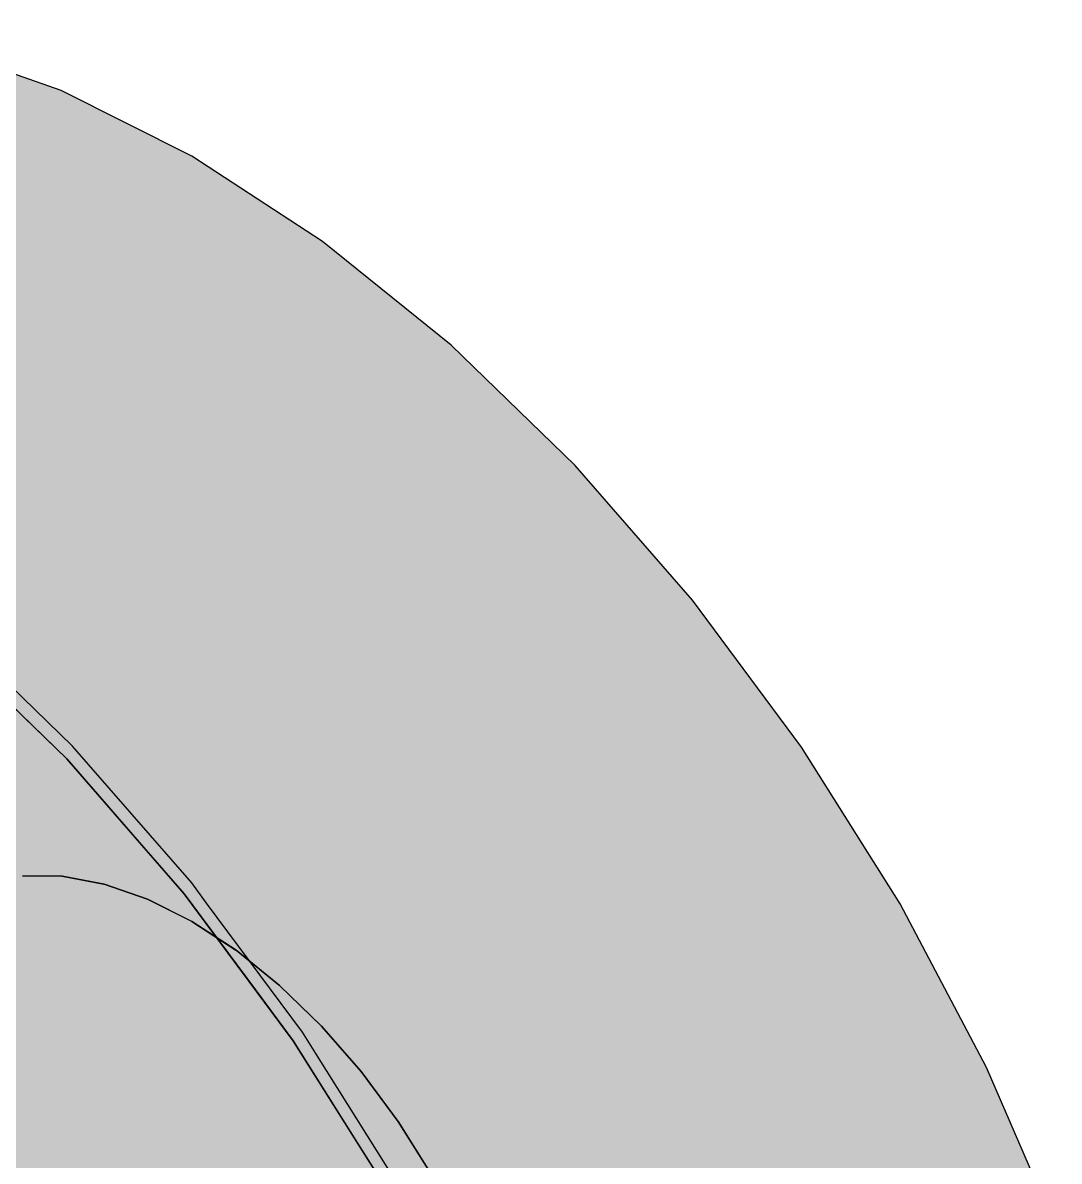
# Model space of a CAD drawing. Extents: x 0 to 420, y 0 to 297.
# Drawn here: x 298.11 to 317.58, y 222.81 to 244.18 of the extents above; entities that cross this region are included whole.
import ezdxf

# ---------------------------------------------------------------- set-up
doc = ezdxf.new("R2010")
doc.units = 0
doc.layers.add('SOMBRA', color=8, linetype='CONTINUOUS')
doc.layers.add('VISIBLE', color=7, linetype='CONTINUOUS')

msp = doc.modelspace()

# ---------------------------------------------------------------- linework, layer by layer
at = {"layer": 'SOMBRA', "color": 253}
for points in [[(297.7483, 229.0853), (294.0907, 244.1821), (298.7222, 228.5968)], [(298.7222, 228.5968), (294.0907, 244.1821), (296.4204, 243.7502)], [(298.7222, 228.5968), (296.4204, 243.7502), (299.6128, 228.15)], [(299.6128, 228.15), (296.4204, 243.7502), (298.8335, 242.9113)], [(299.6128, 228.15), (298.8335, 242.9113), (300.4579, 227.726)], [(300.4579, 227.726), (298.8335, 242.9113), (301.2886, 241.6796)], [(300.4579, 227.726), (301.2886, 241.6796), (301.2886, 227.3093)], [(301.2886, 227.3093), (301.2886, 241.6796), (303.7437, 240.0764)], [(301.2886, 227.3093), (303.7437, 240.0764), (302.1337, 226.8853)], [(302.1337, 226.8853), (303.7437, 240.0764), (306.1567, 238.129)], [(302.1337, 226.8853), (306.1567, 238.129), (303.0243, 226.4386)], [(303.0243, 226.4386), (306.1567, 238.129), (308.4865, 235.8707)], [(310.6931, 233.3402), (308.4865, 235.8707), (298.9405, 230.3593)], [(303.0243, 226.4386), (308.4865, 235.8707), (303.9982, 225.95)], [(303.9982, 225.95), (308.4865, 235.8707), (310.6931, 233.3402)], [(310.6931, 233.3402), (298.9405, 230.3593), (300.3833, 228.7048)], [(301.1472, 227.8288), (310.6931, 233.3402), (300.3833, 228.7048)], [(312.7388, 230.5807), (310.6931, 233.3402), (301.1472, 227.8288)], [(303.9982, 225.95), (310.6931, 233.3402), (305.1073, 225.3936)], [(305.1073, 225.3936), (310.6931, 233.3402), (312.7388, 230.5807)], [(296.684, 232.8908), (298.9405, 230.3593), (296.6108, 232.6176)], [(296.684, 232.8908), (297.0012, 232.5833), (298.9405, 230.3593)], [(297.0012, 232.5833), (299.0488, 230.5986), (298.9405, 230.3593)], [(299.3493, 230.254), (299.0488, 230.5986), (290.5635, 225.6996)], [(299.0488, 230.5986), (301.1472, 227.8288), (298.9405, 230.3593)], [(299.0488, 230.5986), (299.3493, 230.254), (301.1472, 227.8288)], [(312.7388, 230.5807), (301.1472, 227.8288), (302.4847, 226.0246)], [(303.1929, 225.0694), (312.7388, 230.5807), (302.4847, 226.0246)], [(314.5886, 227.6396), (312.7388, 230.5807), (303.1929, 225.0694)], [(305.1073, 225.3936), (312.7388, 230.5807), (306.4304, 224.7298)], [(306.4304, 224.7298), (312.7388, 230.5807), (314.5886, 227.6396)], [(299.3493, 230.254), (290.5635, 225.6996), (292.0024, 226.0123)], [(301.2886, 228.03), (299.3493, 230.254), (292.0024, 226.0123)], [(299.3493, 230.254), (301.2886, 228.03), (301.1472, 227.8288)], [(297.9355, 228.603), (297.7483, 229.0853), (298.7222, 228.5968)], [(298.0512, 228.3047), (297.9355, 228.603), (298.8108, 228.2987)], [(297.9355, 228.603), (298.7222, 228.5968), (298.8108, 228.2987)], [(298.8108, 228.2987), (298.7222, 228.5968), (299.6128, 228.15)], [(298.1066, 228.1619), (298.0512, 228.3047), (298.8532, 228.156)], [(298.0512, 228.3047), (298.8108, 228.2987), (298.8532, 228.156)], [(298.8532, 228.156), (298.8108, 228.2987), (299.6415, 228.0099)], [(298.8108, 228.2987), (299.6128, 228.15), (299.6415, 228.0099)], [(299.6415, 228.0099), (299.6128, 228.15), (300.4579, 227.726)], [(292.8033, 223.131), (301.2886, 228.03), (292.0024, 226.0123)], [(301.5672, 227.6543), (301.2886, 228.03), (292.8033, 223.131)], [(301.2886, 228.03), (303.1929, 225.0694), (301.1472, 227.8288)], [(301.2886, 228.03), (301.5672, 227.6543), (303.1929, 225.0694)], [(301.5672, 227.6543), (292.8033, 223.131), (294.2202, 223.4125)], [(303.365, 225.2291), (301.5672, 227.6543), (294.2202, 223.4125)], [(301.5672, 227.6543), (303.365, 225.2291), (303.1929, 225.0694)], [(314.5886, 227.6396), (303.1929, 225.0694), (304.4023, 223.1463)], [(305.0426, 222.1282), (314.5886, 227.6396), (304.4023, 223.1463)], [(316.2108, 224.5671), (314.5886, 227.6396), (305.0426, 222.1282)], [(306.4304, 224.7298), (314.5886, 227.6396), (308.0989, 223.8928)], [(308.0989, 223.8928), (314.5886, 227.6396), (316.2108, 224.5671)], [(301.2886, 227.3093), (301.7075, 227.0992), (302.1192, 226.7669)], [(301.7075, 227.0992), (302.1337, 226.8853), (302.1192, 226.7669)], [(302.1192, 226.7669), (302.1337, 226.8853), (302.9357, 226.108)], [(302.1337, 226.8853), (302.5712, 226.6659), (302.9644, 226.215)], [(302.1337, 226.8853), (302.9644, 226.215), (302.9357, 226.108)], [(302.5712, 226.6659), (303.0243, 226.4386), (302.9644, 226.215)], [(302.9644, 226.215), (303.0243, 226.4386), (303.7664, 225.4376)], [(303.0243, 226.4386), (303.8549, 225.6334), (303.7664, 225.4376)], [(303.0243, 226.4386), (303.498, 226.2009), (303.8549, 225.6334)], [(302.9357, 226.108), (302.9644, 226.215), (303.724, 225.3439)], [(302.9644, 226.215), (303.7664, 225.4376), (303.724, 225.3439)], [(303.498, 226.2009), (303.9982, 225.95), (303.8549, 225.6334)], [(303.8549, 225.6334), (303.9982, 225.95), (304.6417, 224.7312)], [(303.9982, 225.95), (304.8288, 224.9974), (304.6417, 224.7312)], [(303.9982, 225.95), (304.5318, 225.6823), (304.8288, 224.9974)], [(303.7664, 225.4376), (303.8549, 225.6334), (304.526, 224.5665)], [(303.8549, 225.6334), (304.6417, 224.7312), (304.526, 224.5665)], [(304.5318, 225.6823), (305.1073, 225.3936), (304.8288, 224.9974)], [(303.724, 225.3439), (303.7664, 225.4376), (304.4706, 224.4877)], [(303.7664, 225.4376), (304.526, 224.5665), (304.4706, 224.4877)], [(304.8288, 224.9974), (305.1073, 225.3936), (305.5989, 223.9586)], [(305.1073, 225.3936), (305.938, 224.2731), (305.5989, 223.9586)], [(305.1073, 225.3936), (305.7356, 225.0784), (305.938, 224.2731)], [(294.8798, 220.3301), (303.365, 225.2291), (294.2202, 223.4125)], [(303.6169, 224.8286), (303.365, 225.2291), (294.8798, 220.3301)], [(303.365, 225.2291), (305.0426, 222.1282), (303.1929, 225.0694)], [(303.365, 225.2291), (303.6169, 224.8286), (305.0426, 222.1282)], [(304.6417, 224.7312), (304.8288, 224.9974), (305.3711, 223.7473)], [(304.8288, 224.9974), (305.5989, 223.9586), (305.3711, 223.7473)], [(305.7356, 225.0784), (306.4304, 224.7298), (305.938, 224.2731)], [(303.6169, 224.8286), (294.8798, 220.3301), (296.27, 220.5868)], [(305.2426, 222.2437), (303.6169, 224.8286), (296.27, 220.5868)], [(303.6169, 224.8286), (305.2426, 222.2437), (305.0426, 222.1282)], [(304.526, 224.5665), (304.6417, 224.7312), (305.2302, 223.6166)], [(304.6417, 224.7312), (305.3711, 223.7473), (305.2302, 223.6166)], [(305.938, 224.2731), (306.4304, 224.7298), (306.6891, 223.0788)], [(306.4304, 224.7298), (307.2611, 223.4091), (306.6891, 223.0788)], [(306.4304, 224.7298), (307.21, 224.3387), (307.2611, 223.4091)], [(304.4706, 224.4877), (304.526, 224.5665), (305.1627, 223.554)], [(304.526, 224.5665), (305.2302, 223.6166), (305.1627, 223.554)], [(316.2108, 224.5671), (305.0426, 222.1282), (306.1033, 220.1193)], [(306.6649, 219.0557), (316.2108, 224.5671), (306.1033, 220.1193)], [(308.0989, 223.8928), (316.2108, 224.5671), (310.3568, 222.7601)], [(310.3568, 222.7601), (316.2108, 224.5671), (317.5777, 221.4157)], [(305.5989, 223.9586), (305.938, 224.2731), (306.2953, 222.8515)], [(305.938, 224.2731), (306.6891, 223.0788), (306.2953, 222.8515)], [(307.21, 224.3387), (308.0989, 223.8928), (307.2611, 223.4091)], [(305.3711, 223.7473), (305.5989, 223.9586), (306.0306, 222.6986)], [(305.5989, 223.9586), (306.2953, 222.8515), (306.0306, 222.6986)], [(307.2611, 223.4091), (308.0989, 223.8928), (307.9896, 222.0293)], [(308.0989, 223.8928), (308.9296, 222.3195), (307.9896, 222.0293)], [(308.0989, 223.8928), (309.1314, 223.3748), (308.9296, 222.3195)], [(305.1627, 223.554), (305.2302, 223.6166), (305.7886, 222.5589)], [(305.2302, 223.6166), (305.3711, 223.7473), (305.8669, 222.6041)], [(305.2302, 223.6166), (305.8669, 222.6041), (305.7886, 222.5589)], [(305.3711, 223.7473), (306.0306, 222.6986), (305.8669, 222.6041)], [(306.6891, 223.0788), (307.2611, 223.4091), (307.3478, 221.8312)], [(307.2611, 223.4091), (307.9896, 222.0293), (307.3478, 221.8312)], [(309.1314, 223.3748), (310.3568, 222.7601), (308.9296, 222.3195)], [(306.2953, 222.8515), (306.6891, 223.0788), (306.9059, 221.6948)], [(306.6891, 223.0788), (307.3478, 221.8312), (306.9059, 221.6948)], [(306.0306, 222.6986), (306.2953, 222.8515), (306.609, 221.6032)], [(306.2953, 222.8515), (306.9059, 221.6948), (306.609, 221.6032)]]:
    msp.add_solid(points, dxfattribs=at)
at = {"layer": 'SOMBRA', "color": 254}
for points in [[(298.8335, 242.9113), (296.4204, 243.7502), (286.8745, 238.2389)], [(298.8335, 242.9113), (286.8745, 238.2389), (288.4523, 237.6903)], [(289.2876, 237.3999), (298.8335, 242.9113), (288.4523, 237.6903)], [(301.2886, 241.6796), (298.8335, 242.9113), (289.2876, 237.3999)], [(301.2886, 241.6796), (289.2876, 237.3999), (290.8928, 236.5946)], [(291.7426, 236.1683), (301.2886, 241.6796), (290.8928, 236.5946)], [(303.7437, 240.0764), (301.2886, 241.6796), (291.7426, 236.1683)], [(303.7437, 240.0764), (291.7426, 236.1683), (293.3479, 235.12)], [(294.1977, 234.5651), (303.7437, 240.0764), (293.3479, 235.12)], [(306.1567, 238.129), (303.7437, 240.0764), (294.1977, 234.5651)], [(306.1567, 238.129), (294.1977, 234.5651), (295.7755, 233.2917)], [(296.6108, 232.6176), (306.1567, 238.129), (295.7755, 233.2917)], [(308.4865, 235.8707), (306.1567, 238.129), (296.6108, 232.6176)], [(308.4865, 235.8707), (296.6108, 232.6176), (298.1341, 231.1411)], [(298.9405, 230.3593), (308.4865, 235.8707), (298.1341, 231.1411)], [(299.0488, 230.5986), (297.0012, 232.5833), (289.6543, 228.3415)], [(290.5635, 225.6996), (299.0488, 230.5986), (289.6543, 228.3415)]]:
    msp.add_solid(points, dxfattribs=at)
at = {"layer": 'SOMBRA', "color": 252}
for points in [[(298.8489, 228.156), (270.5294, 212.2402), (298.1066, 228.1619)], [(298.8489, 228.156), (270.938, 212.237), (270.5294, 212.2402)], [(270.938, 212.237), (298.8489, 228.156), (298.8532, 228.156)], [(270.938, 212.237), (298.8532, 228.156), (271.276, 212.2343)], [(299.637, 228.0107), (271.276, 212.2343), (298.8532, 228.156)], [(299.637, 228.0107), (271.7074, 212.1544), (271.276, 212.2343)], [(271.7074, 212.1544), (299.637, 228.0107), (299.6415, 228.0099)], [(271.7074, 212.1544), (299.6415, 228.0099), (272.0643, 212.0882)], [(300.4532, 227.7277), (272.0643, 212.0882), (299.6415, 228.0099)], [(300.4532, 227.7277), (272.5111, 211.9329), (272.0643, 212.0882)], [(272.5111, 211.9329), (300.4532, 227.7277), (300.4579, 227.726)], [(272.5111, 211.9329), (300.4579, 227.726), (272.8808, 211.8043)], [(301.2838, 227.3117), (272.8808, 211.8043), (300.4579, 227.726)], [(301.2838, 227.3117), (273.3354, 211.5763), (272.8808, 211.8043)], [(273.3354, 211.5763), (301.2838, 227.3117), (301.2886, 227.3093)], [(273.3354, 211.5763), (301.2886, 227.3093), (273.7114, 211.3876)], [(302.1145, 226.77), (273.7114, 211.3876), (301.2886, 227.3093)], [(302.1145, 226.77), (274.166, 211.0908), (273.7114, 211.3876)], [(274.166, 211.0908), (302.1145, 226.77), (302.1192, 226.7669)], [(274.166, 211.0908), (302.1192, 226.7669), (274.5421, 210.8452)], [(302.931, 226.1117), (274.5421, 210.8452), (302.1192, 226.7669)], [(302.931, 226.1117), (274.9889, 210.4846), (274.5421, 210.8452)], [(274.9889, 210.4846), (302.931, 226.1117), (302.9357, 226.108)], [(274.9889, 210.4846), (302.9357, 226.108), (275.3585, 210.1863)], [(303.7194, 225.3482), (275.3585, 210.1863), (302.9357, 226.108)], [(303.7194, 225.3482), (275.7899, 209.7681), (275.3585, 210.1863)], [(275.7899, 209.7681), (303.7194, 225.3482), (303.724, 225.3439)], [(275.7899, 209.7681), (303.724, 225.3439), (276.1468, 209.4222)], [(304.4663, 224.4926), (276.1468, 209.4222), (303.724, 225.3439)], [(304.4663, 224.4926), (276.5554, 208.9536), (276.1468, 209.4222)], [(276.5554, 208.9536), (304.4663, 224.4926), (304.4706, 224.4877)], [(276.5554, 208.9536), (304.4706, 224.4877), (276.8934, 208.566)], [(305.1587, 223.5594), (276.8934, 208.566), (304.4706, 224.4877)], [(317.5777, 221.4157), (316.2108, 224.5671), (306.6649, 219.0557)], [(305.1587, 223.5594), (277.2722, 208.055), (276.8934, 208.566)], [(277.2722, 208.055), (305.1587, 223.5594), (305.1627, 223.554)], [(277.2722, 208.055), (305.1627, 223.554), (277.5856, 207.6324)], [(305.785, 222.5646), (277.5856, 207.6324), (305.1627, 223.554)]]:
    msp.add_solid(points, dxfattribs=at)
at = {"layer": 'VISIBLE'}
for p, q in [((298.8335, 242.9113), (296.4204, 243.7502)), ((301.2886, 241.6796), (298.8335, 242.9113)), ((303.7437, 240.0764), (301.2886, 241.6796)), ((306.1567, 238.129), (303.7437, 240.0764)), ((308.4865, 235.8707), (306.1567, 238.129)), ((310.6931, 233.3402), (308.4865, 235.8707)), ((312.7388, 230.5807), (310.6931, 233.3402)), ((296.6108, 232.6176), (298.1341, 231.1411)), ((298.9405, 230.3593), (296.6108, 232.6176)), ((299.0488, 230.5986), (297.0012, 232.5833)), ((298.1341, 231.1411), (298.9405, 230.3593)), ((299.3493, 230.254), (299.0488, 230.5986)), ((314.5886, 227.6396), (312.7388, 230.5807)), ((298.9405, 230.3593), (300.3833, 228.7048)), ((301.1472, 227.8288), (298.9405, 230.3593)), ((301.2886, 228.03), (299.3493, 230.254)), ((300.3833, 228.7048), (301.1472, 227.8288)), ((298.8532, 228.156), (298.1066, 228.1619)), ((298.1066, 228.1619), (298.8489, 228.156)), ((298.8489, 228.156), (298.8532, 228.156)), ((299.6415, 228.0099), (298.8532, 228.156)), ((298.8532, 228.156), (299.637, 228.0107)), ((299.637, 228.0107), (299.6415, 228.0099)), ((300.4579, 227.726), (299.6415, 228.0099)), ((299.6415, 228.0099), (300.4532, 227.7277)), ((301.5672, 227.6543), (301.2886, 228.03)), ((300.4532, 227.7277), (300.4579, 227.726)), ((301.2886, 227.3093), (300.4579, 227.726)), ((300.4579, 227.726), (301.2838, 227.3117)), ((301.1472, 227.8288), (302.4847, 226.0246)), ((303.1929, 225.0694), (301.1472, 227.8288)), ((303.365, 225.2291), (301.5672, 227.6543)), ((316.2108, 224.5671), (314.5886, 227.6396)), ((301.2838, 227.3117), (301.2886, 227.3093)), ((302.1192, 226.7669), (301.2886, 227.3093)), ((301.2886, 227.3093), (302.1145, 226.77)), ((302.1145, 226.77), (302.1192, 226.7669)), ((302.9357, 226.108), (302.1192, 226.7669)), ((302.1192, 226.7669), (302.931, 226.1117)), ((302.4847, 226.0246), (303.1929, 225.0694)), ((302.931, 226.1117), (302.9357, 226.108)), ((303.724, 225.3439), (302.9357, 226.108)), ((302.9357, 226.108), (303.7194, 225.3482)), ((303.7194, 225.3482), (303.724, 225.3439)), ((304.4706, 224.4877), (303.724, 225.3439)), ((303.724, 225.3439), (304.4663, 224.4926)), ((303.6169, 224.8286), (303.365, 225.2291)), ((303.1929, 225.0694), (304.4023, 223.1463)), ((305.0426, 222.1282), (303.1929, 225.0694)), ((305.2426, 222.2437), (303.6169, 224.8286)), ((304.4663, 224.4926), (304.4706, 224.4877)), ((305.1627, 223.554), (304.4706, 224.4877)), ((304.4706, 224.4877), (305.1587, 223.5594)), ((317.5777, 221.4157), (316.2108, 224.5671)), ((305.1587, 223.5594), (305.1627, 223.554)), ((305.7886, 222.5589), (305.1627, 223.554)), ((305.1627, 223.554), (305.785, 222.5646)), ((304.4023, 223.1463), (305.0426, 222.1282))]:
    msp.add_line(p, q, dxfattribs=at)

doc.saveas('drawing.dxf')
